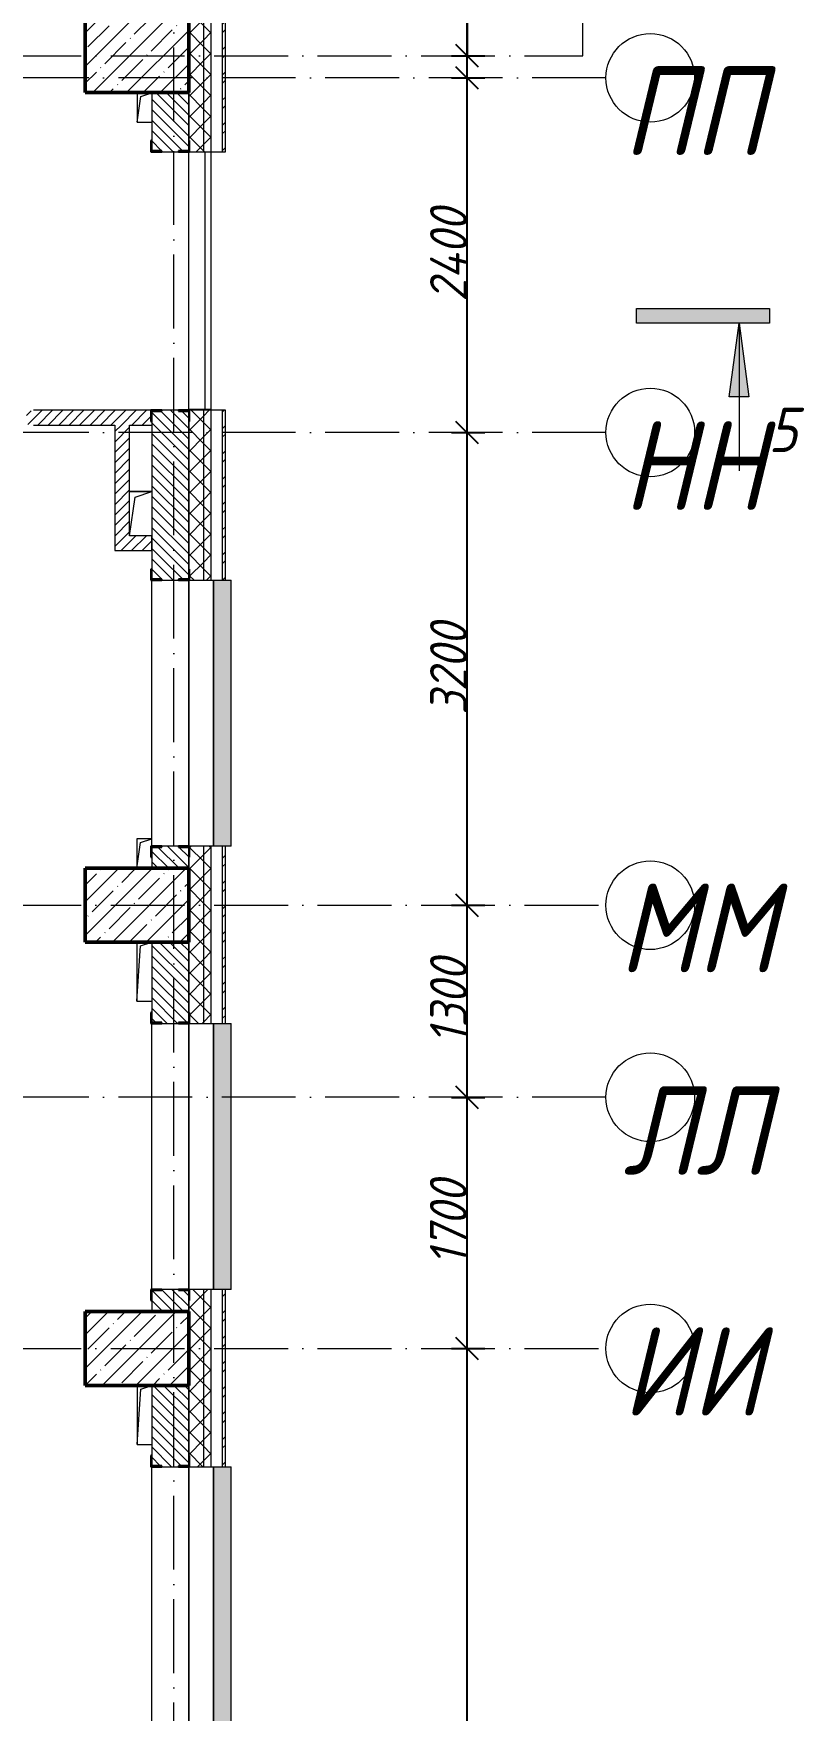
# Model space of a CAD drawing. Header units: millimetres. Extents: x -606178 to 312196, y -19338 to 632709.
# Drawn here: x -325631 to -320413, y 510725 to 522075 of the extents above; entities that cross this region are included whole.
import ezdxf

# ---------------------------------------------------------------- set-up
doc = ezdxf.new("R2010")
doc.units = ezdxf.units.MM
doc.linetypes.add('50_200_ШТРИХ_1Т_ш5_п1_п1_', pattern=[700, 500, -100, 0, -100])
for name, color, linetype, lineweight in [('A-____-____-DIMS', 7, 'Continuous', 9), ('A-FLOR-____-OTLN', 7, 'Continuous', 9), ('A-GENM-____-MCUT', 7, 'Continuous', 25), ('A-GENM-____-OTLN', 7, 'Continuous', 9), ('A-GENM-____-OTLN-1', 7, 'Continuous', 25), ('A-GLAZ-____-OTLN', 7, 'Continuous', 9), ('A-WALL-____-MCUT', 7, 'Continuous', 13), ('A-WALL-____-MCUT-1', 7, 'Continuous', 9), ('A-WALL-____-OTLN', 7, 'Continuous', 9), ('A-WALL-____-PATT-1', 7, 'Continuous', 9), ('A-WALL-FNSH-MCUT-1', 7, 'Continuous', 9), ('G-____-____-SYMB', 7, 'Continuous', 9), ('S-COLS-____-MCUT', 7, 'Continuous', 50), ('S-COLS-____-OTLN', 7, 'Continuous', 9), ('S-GRID-____-IDEN', 7, 'Continuous', 9), ('S-GRID-____-OTLN', 7, 'Continuous', 9), ('S-GRID-____-OTLN-1', 7, '50_200_ШТРИХ_1Т_ш5_п1_п1_', 9)]:
    doc.layers.add(name, color=color, linetype=linetype, lineweight=lineweight)
doc.layers.add('A-GLAZ-____-OTLN-1', color=7, linetype='Continuous', lineweight=9, true_color=0xc0c0c0)
doc.styles.add('ISOCPEUR_I_10', font='isocpeui.ttf', dxfattribs={"width": 0.9, "height": 180})
doc.styles.add('ISOCPEUR_I_9', font='isocpeui.ttf', dxfattribs={"width": 0.9, "height": 250})
doc.dimstyles.new('ISO-2_5_0_9К_БОЛЬШОЙ_ОСИ', dxfattribs={"dimscale": 304.8, "dimtxt": 248.995294, "dimasz": 0.492126, "dimexe": 0.393701, "dimexo": 0, "dimgap": 0, "dimtad": 1, "dimdec": 0, "dimzin": 0, "dimdsep": 46, "dimtxsty": 'ISOCPEUR_I_9', "dimblk1": 'OBLIQUE', "dimblk2": 'OBLIQUE', "dimsah": 1, "dimcen": 0.09, "dimdle": 0.393701, "dimazin": 0, "dimtfac": 1, "dimtdec": 4, "dimtix": 1, "dimtmove": 0, "dimatfit": 3, "dimfxl": 1, "dimtvp": 1, "dimtolj": 1, "dimtzin": 0, "dimarcsym": 2})
doc.dimstyles.new('ISO-2_5_0_9К_БОЛЬШОЙ_ОСИ_1', dxfattribs={"dimscale": 304.8, "dimtxt": 248.995294, "dimasz": 0.492126, "dimexe": 0.393701, "dimexo": 0, "dimgap": 0, "dimtad": 1, "dimdec": 0, "dimzin": 0, "dimdsep": 46, "dimtxsty": 'ISOCPEUR_I_9', "dimblk1": 'OBLIQUE', "dimblk2": 'OBLIQUE', "dimsah": 1, "dimcen": 0.09, "dimdle": 0.393701, "dimazin": 0, "dimtfac": 1, "dimtdec": 4, "dimtix": 1, "dimtmove": 1, "dimatfit": 3, "dimfxl": 1, "dimtvp": 1, "dimtolj": 1, "dimtzin": 0, "dimarcsym": 2})
pattern_1 = [(45, (-425830.77, 451794.26), (-35.35534, 35.35534), [])]
pattern_2 = [(135, (-425830.77, 451794.26), (-35.35534, -35.35534), [])]
pattern_3 = [(45, (-425830.77, 451794.26), (-70.71068, 70.71068), []), (135, (-425830.77, 451794.26), (-70.71068, -70.71068), [])]
pattern_4 = [(45, (-425830.77, 451794.26), (-85.53659, 85.53659), []), (45, (-425773.75, 451794.26), (-85.53659, 85.53659), [])]

# ---------------------------------------------------------------- blocks, each defined once
blk = doc.blocks.new('BSC_Колонна _Прямоугольная - 500х700-V121-АР1_План отверстий 1 этажа в осях 1-64_Ю-ЯЯ')
at = {"layer": 'S-COLS-____-OTLN'}
h = blk.add_hatch(dxfattribs=at)
h.set_pattern_fill('FP_132', color=256, style=0, pattern_type=2)
h.set_pattern_definition([(315, (-70131.04, 100900), (114.04925, 114.04925), []), (315, (-70131.04, 100785.95), (114.04925, 114.04925), [201.613, -40.323, 3.353, -36.97])])
h.paths.add_polyline_path([(-250, 168), (-250, -350), (250, -350), (250, 350), (-250, 350)], flags=0)
at = {"layer": 'S-COLS-____-MCUT'}
for p, q in [((250, 350), (-250, 350)), ((-250, 350), (-250, -350)), ((250, -350), (250, 350)), ((-250, -350), (250, -350))]:
    blk.add_line(p, q, dxfattribs=at)
blk = doc.blocks.new('BSC_Колонна _Прямоугольная - 500х700-V127-АР1_План отверстий 1 этажа в осях 1-64_Ю-ЯЯ')
at = {"layer": 'S-COLS-____-OTLN'}
h = blk.add_hatch(dxfattribs=at)
h.set_pattern_fill('FP_138', color=256, style=0, pattern_type=2)
h.set_pattern_definition([(315, (-64381.04, 100900), (114.04925, 114.04925), []), (315, (-64381.04, 100785.95), (114.04925, 114.04925), [201.613, -40.323, 3.353, -36.97])])
h.paths.add_polyline_path([(-250, 168), (-250, -350), (250, -350), (250, 350), (-250, 350)], flags=0)
at = {"layer": 'S-COLS-____-MCUT'}
for p, q in [((250, 350), (-250, 350)), ((-250, 350), (-250, -350)), ((250, -350), (250, 350)), ((-250, -350), (250, -350))]:
    blk.add_line(p, q, dxfattribs=at)
blk = doc.blocks.new('BSC_Колонна _Прямоугольная - 500х700-V131-АР1_План отверстий 1 этажа в осях 1-64_Ю-ЯЯ')
at = {"layer": 'S-COLS-____-OTLN'}
h = blk.add_hatch(dxfattribs=at)
h.set_pattern_fill('FP_142', color=256, style=0, pattern_type=2)
h.set_pattern_definition([(315, (-61381.04, 100900), (114.04925, 114.04925), []), (315, (-61381.04, 100785.95), (114.04925, 114.04925), [201.613, -40.323, 3.353, -36.97])])
h.paths.add_polyline_path([(-250, 168), (-250, -350), (250, -350), (250, 350), (-250, 350)], flags=0)
at = {"layer": 'S-COLS-____-MCUT'}
for p, q in [((250, 350), (-250, 350)), ((-250, 350), (-250, -350)), ((250, -350), (250, 350)), ((-250, -350), (250, -350))]:
    blk.add_line(p, q, dxfattribs=at)
blk = doc.blocks.new('Фахверк_СКБ_Уголок - 250_2700-27497298-АР1_План отверстий 1 этажа в осях 1-64_Ю-ЯЯ')
at = {"layer": 'A-GENM-____-MCUT'}
for p, q in [((200, 181), (125, 181)), ((125, 181), (125, 106)), ((131, 106), (131, 175)), ((131, 175), (200, 175)), ((200, 175), (200, 181)), ((125, 106), (131, 106)), ((131, -6), (125, -6)), ((125, -6), (125, -81)), ((125, -81), (200, -81)), ((131, -75), (131, -6)), ((200, -75), (131, -75)), ((200, -81), (200, -75))]:
    blk.add_line(p, q, dxfattribs=at)
blk = doc.blocks.new('Фахверк_СКБ_Уголок - 250_2700_1-27501432-АР1_План отверстий 1 этажа в осях 1-64_Ю-ЯЯ')
at = {"layer": 'A-GENM-____-MCUT'}
for p, q in [((200, 181), (125, 181)), ((125, 181), (125, 106)), ((131, 106), (131, 175)), ((131, 175), (200, 175)), ((200, 175), (200, 181)), ((125, 106), (131, 106)), ((131, -6), (125, -6)), ((125, -6), (125, -81)), ((125, -81), (200, -81)), ((131, -75), (131, -6)), ((200, -75), (131, -75)), ((200, -81), (200, -75))]:
    blk.add_line(p, q, dxfattribs=at)
blk = doc.blocks.new('AR_Отверстие прямоугольное _в плите_ - AR_Отверстие прямоугольное _в плите_-30423637-АР1_План отверстий 1 этажа в осях 1-64_Ю-ЯЯ')
at = {"layer": 'A-GENM-____-OTLN'}
for p, q in [((75, 150), (-75, 150)), ((-37, 113), (75, 150)), ((-75, -150), (-37, 113))]:
    blk.add_line(p, q, dxfattribs=at)
blk = doc.blocks.new('AR_Отверстие прямоугольное _в плите_ - AR_Отверстие прямоугольное _в плите_-30511973-АР1_План отверстий 1 этажа в осях 1-64_Ю-ЯЯ')
at = {"layer": 'A-GENM-____-OTLN'}
for p, q in [((-50, 200), (-50, -200)), ((-50, -200), (-25, 175)), ((-25, 175), (50, 200)), ((-50, -200), (50, -200))]:
    blk.add_line(p, q, dxfattribs=at)
blk = doc.blocks.new('AR_Отверстие прямоугольное _в плите_ - AR_Отверстие прямоугольное _в плите_-V211-АР1_План отверстий 1 этажа в осях 1-64_Ю-ЯЯ')
at = {"layer": 'A-GENM-____-OTLN'}
for p, q in [((-50, 200), (-50, -200)), ((-50, -200), (-25, 175)), ((-25, 175), (49, 200)), ((-50, -200), (49, -200))]:
    blk.add_line(p, q, dxfattribs=at)
blk = doc.blocks.new('AR_Отверстие прямоугольное _в плите_ - AR_Отверстие прямоугольное _в плите_-V217-АР1_План отверстий 1 этажа в осях 1-64_Ю-ЯЯ')
at = {"layer": 'A-GENM-____-OTLN'}
for p, q in [((49, 100), (-50, 100)), ((-50, 100), (-50, -100)), ((-50, -100), (-25, 75)), ((-25, 75), (49, 100)), ((-50, -100), (49, -100))]:
    blk.add_line(p, q, dxfattribs=at)
blk = doc.blocks.new('AR_Отверстие прямоугольное _в плите_ - AR_Отверстие прямоугольное _в плите_-V223-АР1_План отверстий 1 этажа в осях 1-64_Ю-ЯЯ')
at = {"layer": 'A-GENM-____-OTLN'}
for p, q in [((50, 100), (-50, 100)), ((-50, 100), (-50, -100)), ((-50, -100), (-25, 75)), ((-25, 75), (50, 100))]:
    blk.add_line(p, q, dxfattribs=at)
blk = doc.blocks.new('Отлив_СКБ - Отлив витража_120_НВФ-31885687-АР1_План отверстий 1 этажа в осях 1-64_Ю-ЯЯ')
at = {"layer": 'A-GLAZ-____-OTLN-1'}
for points in [[(0, -2), (1800, -2), (1800, 0), (0, 0)], [(877, -120), (1800, -120), (1800, -2), (0, -2), (0, -120)]]:
    blk.add_hatch(color=256, dxfattribs=at).paths.add_polyline_path(points, flags=0)
at = {"layer": 'A-GLAZ-____-OTLN'}
for p, q in [((0, 0), (1800, 0)), ((1800, -2), (0, -2)), ((0, -120), (0, -83)), ((1800, -83), (1800, -120)), ((0, -120), (1800, -120))]:
    blk.add_line(p, q, dxfattribs=at)
blk = doc.blocks.new('Ось сетки - Круг_Ø6_00__ISO-2_5_0_9K_-25732049-АР1_План отверстий 1 этажа в осях 1-64_Ю-ЯЯ')
at = {"layer": 'S-GRID-____-IDEN'}
blk.add_circle((0, 0), 3, dxfattribs=at)
blk = doc.blocks.new('Разрез - Концевая часть разреза-18266132-АР1_План отверстий 1 этажа в осях 1-64_Ю-ЯЯ')
at = {"layer": 'G-____-____-SYMB'}
for points in [[(0, 0.5), (0, -0.5), (-9, -0.5), (-9, 0.5)], [(-6.29, -5.5), (-7.61, -5.5), (-6.95, -0.5)]]:
    blk.add_hatch(color=256, dxfattribs=at).paths.add_polyline_path(points, flags=0)
for p, q in [((0, 0.5), (-9, 0.5)), ((-9, 0.5), (-9, -0.5)), ((0, -0.5), (0, 0.5)), ((-9, -0.5), (0, -0.5)), ((-6.95, -0.5), (-7.61, -5.5)), ((-6.95, -0.5), (-6.95, -10.5)), ((-6.29, -5.5), (-6.95, -0.5)), ((-7.61, -5.5), (-6.29, -5.5))]:
    blk.add_line(p, q, dxfattribs=at)
blk = doc.blocks.new('_Oblique')
at = {"color": 0, "linetype": 'ByBlock', "lineweight": -2}
blk.add_line((-0.5, -0.5), (0.5, 0.5), dxfattribs=at)
blk = doc.blocks.new('*D4399')
at = {"layer": 'A-____-____-DIMS', "color": 0, "lineweight": -2, "transparency": 16777216}
for p, q in [((-322697, 506955), (-322697, 513295)), ((-322803, 513175), (-322577, 513175)), ((-322803, 507075), (-322577, 507075))]:
    blk.add_line(p, q, dxfattribs=at)
at = {"layer": 'Defpoints', "color": 0, "transparency": 16777216}
for p in [(-322803, 513175), (-322697, 513175), (-322803, 507075)]:
    blk.add_point(p, dxfattribs=at)
at = {"layer": 'A-____-____-DIMS', "color": 0, "lineweight": -2, "transparency": 16777216, "xscale": 150, "yscale": 150, "zscale": 150}
for p, rotation in [((-322697, 513175), 90), ((-322697, 507075), 270)]:
    blk.add_blockref('_Oblique', p, dxfattribs=dict(at, rotation=rotation))
at = {"layer": 'A-____-____-DIMS', "color": 0, "transparency": 16777216, "insert": (-322822, 510125), "char_height": 250, "width": 701.02, "attachment_point": 5, "rotation": 90, "style": 'ISOCPEUR_I_9'}
blk.add_mtext('\\A1;6100', dxfattribs=at)
blk = doc.blocks.new('*D4400')
at = {"layer": 'A-____-____-DIMS', "color": 0, "lineweight": -2, "transparency": 16777216}
for p, q in [((-322697, 513055), (-322697, 514995)), ((-322803, 514875), (-322577, 514875)), ((-322803, 513175), (-322577, 513175))]:
    blk.add_line(p, q, dxfattribs=at)
at = {"layer": 'Defpoints', "color": 0, "transparency": 16777216}
for p in [(-322803, 514875), (-322697, 514875), (-322803, 513175)]:
    blk.add_point(p, dxfattribs=at)
at = {"layer": 'A-____-____-DIMS', "color": 0, "lineweight": -2, "transparency": 16777216, "xscale": 150, "yscale": 150, "zscale": 150}
for p, rotation in [((-322697, 514875), 90), ((-322697, 513175), 270)]:
    blk.add_blockref('_Oblique', p, dxfattribs=dict(at, rotation=rotation))
at = {"layer": 'A-____-____-DIMS', "color": 0, "transparency": 16777216, "insert": (-322823, 514025), "char_height": 250, "width": 701.02, "attachment_point": 5, "rotation": 90, "style": 'ISOCPEUR_I_9'}
blk.add_mtext('\\A1;1700', dxfattribs=at)
blk = doc.blocks.new('*D4401')
at = {"layer": 'A-____-____-DIMS', "color": 0, "lineweight": -2, "transparency": 16777216}
for p, q in [((-322697, 514755), (-322697, 516295)), ((-322803, 516175), (-322577, 516175)), ((-322803, 514875), (-322577, 514875))]:
    blk.add_line(p, q, dxfattribs=at)
at = {"layer": 'Defpoints', "color": 0, "transparency": 16777216}
for p in [(-322803, 516175), (-322697, 516175), (-322803, 514875)]:
    blk.add_point(p, dxfattribs=at)
at = {"layer": 'A-____-____-DIMS', "color": 0, "lineweight": -2, "transparency": 16777216, "xscale": 150, "yscale": 150, "zscale": 150}
for p, rotation in [((-322697, 516175), 90), ((-322697, 514875), 270)]:
    blk.add_blockref('_Oblique', p, dxfattribs=dict(at, rotation=rotation))
at = {"layer": 'A-____-____-DIMS', "color": 0, "transparency": 16777216, "insert": (-322822, 515525), "char_height": 250, "width": 701.02, "attachment_point": 5, "rotation": 90, "style": 'ISOCPEUR_I_9'}
blk.add_mtext('\\A1;1300', dxfattribs=at)
blk = doc.blocks.new('*D4402')
at = {"layer": 'A-____-____-DIMS', "color": 0, "lineweight": -2, "transparency": 16777216}
for p, q in [((-322697, 516055), (-322697, 519495)), ((-322803, 519375), (-322577, 519375)), ((-322803, 516175), (-322577, 516175))]:
    blk.add_line(p, q, dxfattribs=at)
at = {"layer": 'Defpoints', "color": 0, "transparency": 16777216}
for p in [(-322803, 519375), (-322697, 519375), (-322803, 516175)]:
    blk.add_point(p, dxfattribs=at)
at = {"layer": 'A-____-____-DIMS', "color": 0, "lineweight": -2, "transparency": 16777216, "xscale": 150, "yscale": 150, "zscale": 150}
for p, rotation in [((-322697, 519375), 90), ((-322697, 516175), 270)]:
    blk.add_blockref('_Oblique', p, dxfattribs=dict(at, rotation=rotation))
at = {"layer": 'A-____-____-DIMS', "color": 0, "transparency": 16777216, "insert": (-322822, 517775), "char_height": 250, "width": 758.48, "attachment_point": 5, "rotation": 90, "style": 'ISOCPEUR_I_9'}
blk.add_mtext('\\A1;3200', dxfattribs=at)
blk = doc.blocks.new('*D4403')
at = {"layer": 'A-____-____-DIMS', "color": 0, "lineweight": -2, "transparency": 16777216}
for p, q in [((-322697, 519255), (-322697, 521895)), ((-322803, 521775), (-322577, 521775)), ((-322803, 519375), (-322577, 519375))]:
    blk.add_line(p, q, dxfattribs=at)
at = {"layer": 'Defpoints', "color": 0, "transparency": 16777216}
for p in [(-322803, 521775), (-322697, 521775), (-322803, 519375)]:
    blk.add_point(p, dxfattribs=at)
at = {"layer": 'A-____-____-DIMS', "color": 0, "lineweight": -2, "transparency": 16777216, "xscale": 150, "yscale": 150, "zscale": 150}
for p, rotation in [((-322697, 521775), 90), ((-322697, 519375), 270)]:
    blk.add_blockref('_Oblique', p, dxfattribs=dict(at, rotation=rotation))
at = {"layer": 'A-____-____-DIMS', "color": 0, "transparency": 16777216, "insert": (-322822, 520575), "char_height": 250, "width": 781.46, "attachment_point": 5, "rotation": 90, "style": 'ISOCPEUR_I_9'}
blk.add_mtext('\\A1;2400', dxfattribs=at)
blk = doc.blocks.new('*D4404')
at = {"layer": 'A-____-____-DIMS', "color": 0, "lineweight": -2, "transparency": 16777216}
for p, q in [((-322847, 522279), (-322697, 522279)), ((-322697, 522279), (-322697, 521925)), ((-322697, 521655), (-322697, 522045)), ((-322803, 521925), (-322577, 521925)), ((-322803, 521775), (-322577, 521775))]:
    blk.add_line(p, q, dxfattribs=at)
at = {"layer": 'Defpoints', "color": 0, "transparency": 16777216}
for p in [(-322803, 521925), (-322697, 521925), (-322803, 521775)]:
    blk.add_point(p, dxfattribs=at)
at = {"layer": 'A-____-____-DIMS', "color": 0, "lineweight": -2, "transparency": 16777216, "xscale": 150, "yscale": 150, "zscale": 150}
for p, rotation in [((-322697, 521925), 90), ((-322697, 521775), 270)]:
    blk.add_blockref('_Oblique', p, dxfattribs=dict(at, rotation=rotation))
at = {"layer": 'A-____-____-DIMS', "color": 0, "transparency": 16777216, "insert": (-323208, 522190), "char_height": 250, "width": 511.4, "attachment_point": 1, "rotation": 90, "line_spacing_factor": 1.149209, "style": 'ISOCPEUR_I_9'}
blk.add_mtext('\\A1;150', dxfattribs=at)
blk = doc.blocks.new('*D4405')
at = {"layer": 'A-____-____-DIMS', "color": 0, "lineweight": -2, "transparency": 16777216}
for p, q in [((-322697, 521805), (-322697, 525395)), ((-322803, 525275), (-322577, 525275)), ((-322803, 521925), (-322577, 521925))]:
    blk.add_line(p, q, dxfattribs=at)
at = {"layer": 'Defpoints', "color": 0, "transparency": 16777216}
for p in [(-322803, 525275), (-322697, 525275), (-322803, 521925)]:
    blk.add_point(p, dxfattribs=at)
at = {"layer": 'A-____-____-DIMS', "color": 0, "lineweight": -2, "transparency": 16777216, "xscale": 150, "yscale": 150, "zscale": 150}
for p, rotation in [((-322697, 525275), 90), ((-322697, 521925), 270)]:
    blk.add_blockref('_Oblique', p, dxfattribs=dict(at, rotation=rotation))
at = {"layer": 'A-____-____-DIMS', "color": 0, "transparency": 16777216, "insert": (-322822, 523600), "char_height": 250, "width": 758.48, "attachment_point": 5, "rotation": 90, "style": 'ISOCPEUR_I_9'}
blk.add_mtext('\\A1;3350', dxfattribs=at)

msp = doc.modelspace()

# ---------------------------------------------------------------- hatches: boundary and pattern name
at = {"layer": 'A-WALL-____-PATT-1'}
h = msp.add_hatch(dxfattribs=at)
h.set_pattern_fill('FP_3', color=256, style=0, pattern_type=2)
h.set_pattern_definition(pattern_4)
h.paths.add_polyline_path([(-324330.7712, 521275.3011), (-324330.7712, 522525.3011), (-324350.7712, 522525.3011), (-324350.7712, 521275.3011)], flags=0)
h.paths.add_polyline_path([(-324350.7712, 524325.3011), (-324330.7712, 524325.3011), (-324330.7712, 525525.3011), (-324350.7712, 525525.3011), (-324350.7712, 525162.9682)], flags=0)
h.paths.add_polyline_path([(-324350.7712, 527325.3011), (-324330.7712, 527325.3011), (-324330.7712, 528525.3011), (-324350.7712, 528525.3011), (-324350.7712, 528391.9384)], flags=0)
h.paths.add_polyline_path([(-324350.7712, 530325.3011), (-324330.7712, 530325.3011), (-324330.7712, 537705.3011), (-324350.7712, 537705.3011), (-324350.7712, 530813.6661)], flags=0)
h = msp.add_hatch(dxfattribs=at)
h.set_pattern_fill('FP_1', color=256, style=0, pattern_type=2)
h.set_pattern_definition(pattern_3)
h.paths.add_polyline_path([(-324480.7712, 498610.3011), (-324480.7712, 498875.3011), (-324580.7712, 498875.3011), (-324580.7712, 498610.3011)], flags=0)
h.paths.add_polyline_path([(-324480.7712, 500975.3011), (-324480.7712, 501575.3011), (-324580.7712, 501575.3011), (-324580.7712, 500975.3011)], flags=0)
h.paths.add_polyline_path([(-324480.7712, 502975.3011), (-324480.7712, 507575.3011), (-324574.7712, 507575.3011), (-324574.7712, 507500.3011), (-324580.7712, 507500.3011), (-324580.7712, 502975.3011)], flags=0)
h.paths.add_polyline_path([(-324480.7712, 509375.3011), (-324480.7712, 510575.3011), (-324574.7712, 510575.3011), (-324574.7712, 510500.3011), (-324580.7712, 510500.3011), (-324580.7712, 509450.3011), (-324574.7712, 509450.3011), (-324574.7712, 509375.3011)], flags=0)
h.paths.add_polyline_path([(-324480.7712, 512375.3011), (-324480.7712, 513575.3011), (-324574.7712, 513575.3011), (-324574.7712, 513500.3011), (-324580.7712, 513500.3011), (-324580.7712, 512450.3011), (-324574.7712, 512450.3011), (-324574.7712, 512375.3011)], flags=0)
h.paths.add_polyline_path([(-324574.7712, 515375.3011), (-324480.7712, 515375.3011), (-324480.7712, 516575.3011), (-324574.7712, 516575.3011), (-324574.7712, 516500.3011), (-324580.7712, 516500.3011), (-324580.7712, 515450.3011), (-324574.7712, 515450.3011), (-324574.7712, 515381.3011)], flags=0)
h.paths.add_polyline_path([(-324480.7712, 518375.3011), (-324480.7712, 519525.3011), (-324574.7712, 519525.3011), (-324574.7712, 519450.3011), (-324580.7712, 519450.3011), (-324580.7712, 518450.3011), (-324574.7712, 518450.3011), (-324574.7712, 518375.3011)], flags=0)
h.paths.add_polyline_path([(-324574.7712, 521275.3011), (-324480.7712, 521275.3011), (-324480.7712, 522525.3011), (-324574.7712, 522525.3011), (-324574.7712, 522450.3011), (-324580.7712, 522450.3011), (-324580.7712, 521350.3011), (-324574.7712, 521350.3011), (-324574.7712, 521281.3011)], flags=0)
h.paths.add_polyline_path([(-324574.7712, 524325.3011), (-324480.7712, 524325.3011), (-324480.7712, 525525.3011), (-324580.7712, 525525.3011), (-324580.7712, 524400.3011), (-324574.7712, 524400.3011), (-324574.7712, 524331.3011)], flags=0)
h.paths.add_polyline_path([(-324574.7712, 527325.3011), (-324480.7712, 527325.3011), (-324480.7712, 528525.3011), (-324574.7712, 528525.3011), (-324574.7712, 528450.3011), (-324580.7712, 528450.3011), (-324580.7712, 527400.3011), (-324574.7712, 527400.3011), (-324574.7712, 527331.3011)], flags=0)
h.paths.add_polyline_path([(-324480.7712, 530325.3011), (-324480.7712, 537575.3011), (-324580.7712, 537575.3011), (-324580.7712, 530400.3011), (-324574.7712, 530400.3011), (-324574.7712, 530325.3011)], flags=0)
h = msp.add_hatch(dxfattribs=at)
h.set_pattern_fill('FP_1', color=256, style=0, pattern_type=2)
h.set_pattern_definition(pattern_3)
h.paths.add_polyline_path([(-324430.7712, 498610.3011), (-324430.7712, 498875.3011), (-324480.7712, 498875.3011), (-324480.7712, 498610.3011)], flags=0)
h.paths.add_polyline_path([(-324430.7712, 500975.3011), (-324430.7712, 501575.3011), (-324480.7712, 501575.3011), (-324480.7712, 500975.3011)], flags=0)
h.paths.add_polyline_path([(-324480.7712, 502975.3011), (-324430.7712, 502975.3011), (-324430.7712, 507575.3011), (-324480.7712, 507575.3011), (-324480.7712, 505789.1468)], flags=0)
h.paths.add_polyline_path([(-324480.7712, 509375.3011), (-324430.7712, 509375.3011), (-324430.7712, 510575.3011), (-324480.7712, 510575.3011), (-324480.7712, 509825.3596)], flags=0)
h.paths.add_polyline_path([(-324430.7712, 512375.3011), (-324430.7712, 513575.3011), (-324480.7712, 513575.3011), (-324480.7712, 512375.3011)], flags=0)
h.paths.add_polyline_path([(-324430.7712, 515375.3011), (-324430.7712, 516575.3011), (-324480.7712, 516575.3011), (-324480.7712, 515375.3011)], flags=0)
h.paths.add_polyline_path([(-324480.7712, 518375.3011), (-324430.7712, 518375.3011), (-324430.7712, 519525.3011), (-324480.7712, 519525.3011), (-324480.7712, 518705.0277)], flags=0)
h.paths.add_polyline_path([(-324430.7712, 521275.3011), (-324430.7712, 522525.3011), (-324480.7712, 522525.3011), (-324480.7712, 521275.3011)], flags=0)
h.paths.add_polyline_path([(-324430.7712, 524325.3011), (-324430.7712, 525525.3011), (-324480.7712, 525525.3011), (-324480.7712, 524325.3011)], flags=0)
h.paths.add_polyline_path([(-324480.7712, 527325.3011), (-324430.7712, 527325.3011), (-324430.7712, 528525.3011), (-324480.7712, 528525.3011), (-324480.7712, 528391.9384)], flags=0)
h.paths.add_polyline_path([(-324480.7712, 530325.3011), (-324430.7712, 530325.3011), (-324430.7712, 537625.3011), (-324480.7712, 537625.3011), (-324480.7712, 530813.6661)], flags=0)
h = msp.add_hatch(dxfattribs=at)
h.set_pattern_fill('FP_6', color=256, style=0, pattern_type=2)
h.set_pattern_definition(pattern_2)
h.paths.add_polyline_path([(-324761.7712, 521275.3011), (-324649.7712, 521275.3011), (-324649.7712, 521281.3011), (-324580.7712, 521281.3011), (-324580.7712, 521675.3011), (-324830.7712, 521675.3011), (-324830.7712, 521281.3011), (-324761.7712, 521281.3011)], flags=0)
h = msp.add_hatch(dxfattribs=at)
h.set_pattern_fill('FP_5', color=256, style=0, pattern_type=2)
h.set_pattern_definition(pattern_1)
h.paths.add_polyline_path([(-325630.7712, 519425.3011), (-324830.7712, 519425.3011), (-324830.7712, 519450.3011), (-324836.7712, 519450.3011), (-324836.7712, 519525.3011), (-325630.7712, 519525.3011), (-325630.7712, 519522.3011), (-325677.7712, 519522.3011), (-325677.7712, 519428.3011), (-325630.7712, 519428.3011)], flags=0)
h.paths.add_polyline_path([(-326830.7712, 519425.3011), (-326830.7712, 519428.3011), (-326783.7712, 519428.3011), (-326783.7712, 519522.3011), (-326830.7712, 519522.3011), (-326830.7712, 519525.3011), (-326880.7712, 519525.3011), (-326880.7712, 519522.3011), (-326927.7712, 519522.3011), (-326927.7712, 519428.3011), (-326880.7712, 519428.3011), (-326880.7712, 519425.3011), (-326866.1425, 519425.3011)], flags=0)
h.paths.add_polyline_path([(-327330.7712, 519425.3011), (-327330.7712, 519525.3011), (-327980.7712, 519525.3011), (-327980.7712, 519522.3011), (-328027.7712, 519522.3011), (-328027.7712, 519428.3011), (-327980.7712, 519428.3011), (-327980.7712, 519425.3011)], flags=0)
h.paths.add_polyline_path([(-329280.7712, 519425.3011), (-329280.7712, 519428.3011), (-329233.7712, 519428.3011), (-329233.7712, 519522.3011), (-329280.7712, 519522.3011), (-329280.7712, 519525.3011), (-329580.7712, 519525.3011), (-329580.7712, 519522.3011), (-329627.7712, 519522.3011), (-329627.7712, 519428.3011), (-329580.7712, 519428.3011), (-329580.7712, 519425.3011), (-329380.7712, 519425.3011)], flags=0)
h.paths.add_polyline_path([(-330880.7712, 519425.3011), (-330880.7712, 519428.3011), (-330833.7712, 519428.3011), (-330833.7712, 519522.3011), (-330880.7712, 519522.3011), (-330880.7712, 519525.3011), (-330980.7712, 519525.3011), (-330980.7712, 519425.3011)], flags=0)
h = msp.add_hatch(dxfattribs=at)
h.set_pattern_fill('FP_6', color=256, style=0, pattern_type=2)
h.set_pattern_definition(pattern_2)
h.paths.add_polyline_path([(-324830.7712, 518515.3011), (-324580.7712, 518515.3011), (-324580.7712, 519519.3011), (-324649.7712, 519519.3011), (-324649.7712, 519525.3011), (-324761.7712, 519525.3011), (-324761.7712, 519519.3011), (-324830.7712, 519519.3011), (-324830.7712, 518705.0277)], flags=0)
h = msp.add_hatch(dxfattribs=at)
h.set_pattern_fill('FP_3', color=256, style=0, pattern_type=2)
h.set_pattern_definition(pattern_4)
h.paths.add_polyline_path([(-324330.7712, 498610.3011), (-324330.7712, 498875.3011), (-324350.7712, 498875.3011), (-324350.7712, 498610.3011)], flags=0)
h.paths.add_polyline_path([(-324330.7712, 500975.3011), (-324330.7712, 501575.3011), (-324350.7712, 501575.3011), (-324350.7712, 500975.3011)], flags=0)
h.paths.add_polyline_path([(-324330.7712, 502975.3011), (-324330.7712, 507575.3011), (-324350.7712, 507575.3011), (-324350.7712, 502975.3011)], flags=0)
h.paths.add_polyline_path([(-324350.7712, 509375.3011), (-324330.7712, 509375.3011), (-324330.7712, 510576.8011), (-324350.7712, 510576.8011), (-324350.7712, 509825.3596)], flags=0)
h.paths.add_polyline_path([(-324330.7712, 512375.3011), (-324330.7712, 513575.3011), (-324350.7712, 513575.3011), (-324350.7712, 512375.3011)], flags=0)
h.paths.add_polyline_path([(-324330.7712, 515375.3011), (-324330.7712, 516575.3011), (-324350.7712, 516575.3011), (-324350.7712, 515375.3011)], flags=0)
h.paths.add_polyline_path([(-324330.7712, 518375.3011), (-324330.7712, 519525.3011), (-324350.7712, 519525.3011), (-324350.7712, 518375.3011)], flags=0)
h = msp.add_hatch(dxfattribs=at)
h.set_pattern_fill('FP_5', color=256, style=0, pattern_type=2)
h.set_pattern_definition(pattern_1)
h.paths.add_polyline_path([(-324980.7712, 518575.3011), (-324980.7712, 519425.3011), (-325080.7712, 519425.3011), (-325080.7712, 518575.3011)], flags=0)
h = msp.add_hatch(dxfattribs=at)
h.set_pattern_fill('FP_5', color=256, style=0, pattern_type=2)
h.set_pattern_definition(pattern_1)
h.paths.add_polyline_path([(-324830.7712, 518575.3011), (-324830.7712, 518675.3011), (-324980.7712, 518675.3011), (-324980.7712, 518575.3011)], flags=0)
h = msp.add_hatch(dxfattribs=at)
h.set_pattern_fill('FP_6', color=256, style=0, pattern_type=2)
h.set_pattern_definition(pattern_2)
h.paths.add_polyline_path([(-324580.7712, 516425.3011), (-324580.7712, 516569.3011), (-324649.7712, 516569.3011), (-324649.7712, 516575.3011), (-324761.7712, 516575.3011), (-324761.7712, 516569.3011), (-324830.7712, 516569.3011), (-324830.7712, 516425.3011), (-324649.7712, 516425.3011)], flags=0)
h.paths.add_polyline_path([(-324649.7712, 518375.3011), (-324649.7712, 518381.3011), (-324580.7712, 518381.3011), (-324580.7712, 518515.3011), (-324830.7712, 518515.3011), (-324830.7712, 518381.3011), (-324761.7712, 518381.3011), (-324761.7712, 518375.3011)], flags=0)
h = msp.add_hatch(dxfattribs=at)
h.set_pattern_fill('FP_6', color=256, style=0, pattern_type=2)
h.set_pattern_definition(pattern_2)
h.paths.add_polyline_path([(-324649.7712, 513425.3011), (-324580.7712, 513425.3011), (-324580.7712, 513569.3011), (-324649.7712, 513569.3011), (-324649.7712, 513575.3011), (-324761.7712, 513575.3011), (-324761.7712, 513569.3011), (-324830.7712, 513569.3011), (-324830.7712, 513425.3011)], flags=0)
h.paths.add_polyline_path([(-324761.7712, 515375.3011), (-324649.7712, 515375.3011), (-324649.7712, 515381.3011), (-324580.7712, 515381.3011), (-324580.7712, 515925.3011), (-324830.7712, 515925.3011), (-324830.7712, 515381.3011), (-324761.7712, 515381.3011)], flags=0)
h = msp.add_hatch(dxfattribs=at)
h.set_pattern_fill('FP_6', color=256, style=0, pattern_type=2)
h.set_pattern_definition(pattern_2)
h.paths.add_polyline_path([(-324830.7712, 507475.3011), (-324580.7712, 507475.3011), (-324580.7712, 507569.3011), (-324649.7712, 507569.3011), (-324649.7712, 507575.3011), (-324761.7712, 507575.3011), (-324761.7712, 507569.3011), (-324830.7712, 507569.3011), (-324830.7712, 507500.3011)], flags=0)
h.paths.add_polyline_path([(-324649.7712, 509375.3011), (-324649.7712, 509381.3011), (-324580.7712, 509381.3011), (-324580.7712, 510569.3011), (-324649.7712, 510569.3011), (-324649.7712, 510575.3011), (-324761.7712, 510575.3011), (-324761.7712, 510569.3011), (-324830.7712, 510569.3011), (-324830.7712, 509381.3011), (-324761.7712, 509381.3011), (-324761.7712, 509375.3011)], flags=0)
h.paths.add_polyline_path([(-324649.7712, 512375.3011), (-324649.7712, 512381.3011), (-324580.7712, 512381.3011), (-324580.7712, 512925.3011), (-324830.7712, 512925.3011), (-324830.7712, 512381.3011), (-324761.7712, 512381.3011), (-324761.7712, 512375.3011), (-324656.7667, 512375.3011)], flags=0)

# ---------------------------------------------------------------- linework, layer by layer
at = {"layer": 'A-FLOR-____-OTLN'}
msp.add_line((-324980.7712, 518975.3011), (-324830.7712, 518975.3011), dxfattribs=at)
at = {"layer": 'A-WALL-____-MCUT'}
for p, q in [((-324350.7712, 521275.3011), (-324350.7712, 522525.3011)), ((-324830.7712, 521675.3011), (-324830.7712, 521350.3011)), ((-324761.7712, 521275.3011), (-324649.7712, 521275.3011)), ((-324574.7712, 521275.3011), (-324350.7712, 521275.3011)), ((-324649.7712, 519525.3011), (-324761.7712, 519525.3011)), ((-324350.7712, 519525.3011), (-324574.7712, 519525.3011)), ((-324350.7712, 518375.3011), (-324350.7712, 519525.3011)), ((-324830.7712, 519450.3011), (-324830.7712, 518450.3011)), ((-324580.7712, 518515.3011), (-324580.7712, 519450.3011)), ((-324580.7712, 519450.3011), (-324580.7712, 518515.3011)), ((-324761.7712, 518375.3011), (-324649.7712, 518375.3011)), ((-324574.7712, 518375.3011), (-324350.7712, 518375.3011)), ((-324649.7712, 516575.3011), (-324761.7712, 516575.3011)), ((-324350.7712, 516575.3011), (-324574.7712, 516575.3011)), ((-324350.7712, 515375.3011), (-324350.7712, 516575.3011)), ((-324830.7712, 516500.3011), (-324830.7712, 516425.3011)), ((-324830.7712, 515925.3011), (-324830.7712, 515450.3011)), ((-324761.7712, 515375.3011), (-324649.7712, 515375.3011)), ((-324574.7712, 515375.3011), (-324350.7712, 515375.3011)), ((-324830.7712, 513500.3011), (-324830.7712, 513425.3011)), ((-324649.7712, 513575.3011), (-324761.7712, 513575.3011)), ((-324350.7712, 513575.3011), (-324574.7712, 513575.3011)), ((-324350.7712, 512375.3011), (-324350.7712, 513575.3011)), ((-324830.7712, 512925.3011), (-324830.7712, 512450.3011)), ((-324761.7712, 512375.3011), (-324649.7712, 512375.3011)), ((-324574.7712, 512375.3011), (-324350.7712, 512375.3011))]:
    msp.add_line(p, q, dxfattribs=at)
at = {"layer": 'A-WALL-____-MCUT-1'}
for p, q in [((-324480.7712, 522525.3011), (-324480.7712, 521275.3011)), ((-324430.7712, 522525.3011), (-324430.7712, 521275.3011)), ((-324580.7712, 521350.3011), (-324580.7712, 521675.3011)), ((-324580.7712, 521675.3011), (-324580.7712, 521350.3011)), ((-324480.7712, 519525.3011), (-324480.7712, 518375.3011)), ((-324430.7712, 519525.3011), (-324430.7712, 518375.3011)), ((-324580.7712, 518450.3011), (-324580.7712, 518515.3011)), ((-324580.7712, 518515.3011), (-324580.7712, 518450.3011)), ((-324480.7712, 516575.3011), (-324480.7712, 515375.3011)), ((-324430.7712, 516575.3011), (-324430.7712, 515375.3011)), ((-324580.7712, 516425.3011), (-324580.7712, 516500.3011)), ((-324580.7712, 516500.3011), (-324580.7712, 516425.3011)), ((-324580.7712, 515450.3011), (-324580.7712, 515925.3011)), ((-324580.7712, 515925.3011), (-324580.7712, 515450.3011)), ((-324580.7712, 513425.3011), (-324580.7712, 513500.3011)), ((-324580.7712, 513500.3011), (-324580.7712, 513425.3011)), ((-324480.7712, 513575.3011), (-324480.7712, 512375.3011)), ((-324430.7712, 513575.3011), (-324430.7712, 512375.3011)), ((-324580.7712, 512450.3011), (-324580.7712, 512925.3011)), ((-324580.7712, 512925.3011), (-324580.7712, 512450.3011))]:
    msp.add_line(p, q, dxfattribs=at)
at = {"layer": 'A-WALL-____-OTLN'}
for p, q in [((-324580.7712, 519525.3011), (-324580.7712, 521275.3011)), ((-324470.7712, 521275.3011), (-324470.7712, 519525.3011)), ((-324430.7712, 521275.3011), (-324430.7712, 519533.7088)), ((-324580.7712, 519533.7088), (-324430.7712, 519533.7088)), ((-324830.7712, 516575.3011), (-324830.7712, 518375.3011)), ((-324580.7712, 518375.3011), (-324580.7712, 516575.3011)), ((-324580.7712, 516575.3011), (-324580.7712, 518375.3011)), ((-324830.7712, 513575.3011), (-324830.7712, 515375.3011)), ((-324580.7712, 515375.3011), (-324580.7712, 513575.3011)), ((-324580.7712, 513575.3011), (-324580.7712, 515375.3011)), ((-324830.7712, 510575.3011), (-324830.7712, 512375.3011)), ((-324580.7712, 512375.3011), (-324580.7712, 510575.3011)), ((-324580.7712, 510575.3011), (-324580.7712, 512375.3011))]:
    msp.add_line(p, q, dxfattribs=at)
at = {"layer": 'A-WALL-FNSH-MCUT-1'}
for p, q in [((-324330.7712, 521275.3011), (-324330.7712, 522525.3011)), ((-324350.7712, 521275.3011), (-324330.7712, 521275.3011)), ((-324836.7712, 519525.3011), (-325630.7712, 519525.3011)), ((-324330.7712, 519525.3011), (-324350.7712, 519525.3011)), ((-324330.7712, 518375.3011), (-324330.7712, 519525.3011)), ((-325630.7712, 519425.3011), (-325080.7712, 519425.3011)), ((-325080.7712, 519425.3011), (-325080.7712, 518575.3011)), ((-324980.7712, 519425.3011), (-324830.7712, 519425.3011)), ((-324980.7712, 518675.3011), (-324980.7712, 519425.3011)), ((-324830.7712, 518675.3011), (-324980.7712, 518675.3011)), ((-324830.7712, 518575.3011), (-324830.7712, 518675.3011)), ((-325080.7712, 518575.3011), (-324830.7712, 518575.3011)), ((-324350.7712, 518375.3011), (-324330.7712, 518375.3011)), ((-324330.7712, 516575.3011), (-324350.7712, 516575.3011)), ((-324330.7712, 515375.3011), (-324330.7712, 516575.3011)), ((-324350.7712, 515375.3011), (-324330.7712, 515375.3011)), ((-324330.7712, 513575.3011), (-324350.7712, 513575.3011)), ((-324330.7712, 512375.3011), (-324330.7712, 513575.3011)), ((-324350.7712, 512375.3011), (-324330.7712, 512375.3011))]:
    msp.add_line(p, q, dxfattribs=at)
at = {"layer": 'S-GRID-____-OTLN'}
msp.add_line((-321913.0661, 521925.3011), (-321913.0661, 522590.4503), dxfattribs=at)
at = {"layer": 'S-GRID-____-OTLN-1'}
for p, q in [((-324680.7712, 491375.8881), (-324680.7712, 542687.1106)), ((-332809.5068, 521925.3011), (-321913.0661, 521925.3011)), ((-321756.3646, 521775.3011), (-376588.7535, 521775.3011)), ((-321756.3646, 519375.3011), (-430499.5414, 519375.3011)), ((-332809.5068, 516175.3011), (-321756.3646, 516175.3011)), ((-321756.3646, 514875.3011), (-430499.5414, 514875.3011)), ((-332809.5068, 513175.3011), (-321756.3646, 513175.3011))]:
    msp.add_line(p, q, dxfattribs=at)

# ---------------------------------------------------------------- block references
at = {"layer": 'A-GENM-____-OTLN'}
for name, p in [('AR_Отверстие прямоугольное _в плите_ - AR_Отверстие прямоугольное _в плите_-V217-АР1_План отверстий 1 этажа в осях 1-64_Ю-ЯЯ', (-324879.5719, 521574.6205)), ('AR_Отверстие прямоугольное _в плите_ - AR_Отверстие прямоугольное _в плите_-30423637-АР1_План отверстий 1 этажа в осях 1-64_Ю-ЯЯ', (-324905.7712, 518825.3011)), ('AR_Отверстие прямоугольное _в плите_ - AR_Отверстие прямоугольное _в плите_-V223-АР1_План отверстий 1 этажа в осях 1-64_Ю-ЯЯ', (-324880.7712, 516525.3011)), ('AR_Отверстие прямоугольное _в плите_ - AR_Отверстие прямоугольное _в плите_-30511973-АР1_План отверстий 1 этажа в осях 1-64_Ю-ЯЯ', (-324880.7712, 515725.3011)), ('AR_Отверстие прямоугольное _в плите_ - AR_Отверстие прямоугольное _в плите_-V211-АР1_План отверстий 1 этажа в осях 1-64_Ю-ЯЯ', (-324879.4545, 512725.3011))]:
    msp.add_blockref(name, p, dxfattribs=at)
at = {"layer": 'A-GENM-____-OTLN-1'}
for name, p, rotation in [('Фахверк_СКБ_Уголок - 250_2700-27497298-АР1_План отверстий 1 этажа в осях 1-64_Ю-ЯЯ', (-324655.7712, 521150.3011), 89.99999999999994), ('Фахверк_СКБ_Уголок - 250_2700-27497298-АР1_План отверстий 1 этажа в осях 1-64_Ю-ЯЯ', (-324755.7712, 519650.3011), 270), ('Фахверк_СКБ_Уголок - 250_2700-27497298-АР1_План отверстий 1 этажа в осях 1-64_Ю-ЯЯ', (-324655.7712, 518250.3011), 90), ('Фахверк_СКБ_Уголок - 250_2700_1-27501432-АР1_План отверстий 1 этажа в осях 1-64_Ю-ЯЯ', (-324755.7712, 516700.3011), 270), ('Фахверк_СКБ_Уголок - 250_2700-27497298-АР1_План отверстий 1 этажа в осях 1-64_Ю-ЯЯ', (-324655.7712, 515250.3011), 90), ('Фахверк_СКБ_Уголок - 250_2700_1-27501432-АР1_План отверстий 1 этажа в осях 1-64_Ю-ЯЯ', (-324755.7712, 513700.3011), 270), ('Фахверк_СКБ_Уголок - 250_2700-27497298-АР1_План отверстий 1 этажа в осях 1-64_Ю-ЯЯ', (-324655.7712, 512250.3011), 90)]:
    msp.add_blockref(name, p, dxfattribs=dict(at, rotation=rotation))
at = {"layer": 'A-GLAZ-____-OTLN', "rotation": 90}
for p in [(-324413.7712, 516575.3011), (-324413.7712, 513575.3011), (-324413.7712, 510575.3011)]:
    msp.add_blockref('Отлив_СКБ - Отлив витража_120_НВФ-31885687-АР1_План отверстий 1 этажа в осях 1-64_Ю-ЯЯ', p, dxfattribs=at)
at = {"layer": 'G-____-____-SYMB', "extrusion": (0, 0, -1), "xscale": 99.99999999999993, "yscale": 99.99999999999993, "zscale": 99.99999999999993}
msp.add_blockref('Разрез - Концевая часть разреза-18266132-АР1_План отверстий 1 этажа в осях 1-64_Ю-ЯЯ', (321550.5384, 520165.3011), dxfattribs=at)
at = {"layer": 'S-COLS-____-OTLN', "rotation": 89.9999999999999}
for name, p in [('BSC_Колонна _Прямоугольная - 500х700-V121-АР1_План отверстий 1 этажа в осях 1-64_Ю-ЯЯ', (-324930.7712, 521925.3011)), ('BSC_Колонна _Прямоугольная - 500х700-V127-АР1_План отверстий 1 этажа в осях 1-64_Ю-ЯЯ', (-324930.7712, 516175.3011)), ('BSC_Колонна _Прямоугольная - 500х700-V131-АР1_План отверстий 1 этажа в осях 1-64_Ю-ЯЯ', (-324930.7712, 513175.3011))]:
    msp.add_blockref(name, p, dxfattribs=at)
at = {"layer": 'S-GRID-____-IDEN', "xscale": 99.99999999999993, "yscale": 99.99999999999993, "zscale": 99.99999999999993}
for p, rotation in [((-321456.3646, 521775.3011), 89.9999999999998), ((-321456.3646, 519375.3011), 89.9999999999998), ((-321456.3646, 516175.3011), 269.9999999999995), ((-321456.3646, 514875.3011), 89.9999999999998), ((-321456.3646, 513175.3011), 269.9999999999995)]:
    msp.add_blockref('Ось сетки - Круг_Ø6_00__ISO-2_5_0_9K_-25732049-АР1_План отверстий 1 этажа в осях 1-64_Ю-ЯЯ', p, dxfattribs=dict(at, rotation=rotation))

# ---------------------------------------------------------------- texts
at = {"layer": 'G-____-____-SYMB', "insert": (-320656.8972, 519543.0243), "char_height": 300, "width": 256.54, "attachment_point": 1, "style": 'ISOCPEUR_I_10'}
msp.add_mtext('\\fISOCPEUR|b0|i1|c204|p34|;5', dxfattribs=at)
at = {"layer": 'S-GRID-____-IDEN', "char_height": 600, "attachment_point": 1, "style": 'ISOCPEUR_I_9'}
for s, insert, width in [('ПП', (-321641.4351, 521851.377), 447.341625), ('НН', (-321641.4351, 519451.377), 447.341625), ('ММ', (-321670.4441, 516321.9336), 505.063125), ('ЛЛ', (-321641.4351, 514951.377), 447.341625), ('ИИ', (-321646.5941, 513321.9336), 447.341625)]:
    msp.add_mtext(s, dxfattribs=dict(at, insert=insert, width=width))

# ---------------------------------------------------------------- dimensions: what is measured, and where the dimension line sits
at = {"layer": 'A-____-____-DIMS'}
for base, p1, p2, override, picture, middle in [((-322696.5297, 525275.3011), (-322802.5957, 521925.3011), (-322802.5957, 525275.3011), {"dimpost": '<>', "dimfxl": 3350}, '*D4405', (-322821.5297, 523600.3011)), ((-322696.5297, 521775.3011), (-322802.5957, 519375.3011), (-322802.5957, 521775.3011), {"dimpost": '<>', "dimfxl": 2400}, '*D4403', (-322821.5297, 520575.3011)), ((-322696.5297, 519375.3011), (-322802.5957, 516175.3011), (-322802.5957, 519375.3011), {"dimpost": '<>', "dimfxl": 3200}, '*D4402', (-322821.5297, 517775.3011)), ((-322696.5297, 516175.3011), (-322802.5957, 514875.3011), (-322802.5957, 516175.3011), {"dimpost": '<>', "dimfxl": 1300}, '*D4401', (-322821.5297, 515525.3011)), ((-322696.5297, 514875.3011), (-322802.5957, 513175.3011), (-322802.5957, 514875.3011), {"dimpost": '<>', "dimfxl": 1700}, '*D4400', (-322823.1396, 514025.3011)), ((-322696.5297, 513175.3011), (-322802.5957, 507075.3011), (-322802.5957, 513175.3011), {"dimpost": '<>', "dimfxl": 6100}, '*D4399', (-322821.5297, 510125.3011))]:
    dim = msp.add_linear_dim(base=base, p1=p1, p2=p2, angle=90, dimstyle='ISO-2_5_0_9К_БОЛЬШОЙ_ОСИ', override=override, dxfattribs=at)
    dim.commit()
    dim.dimension.update_dxf_attribs({"geometry": picture, "text_midpoint": middle})
dim = msp.add_linear_dim(base=(-322696.5297, 521925.3011), p1=(-322802.5957, 521775.3011), p2=(-322802.5957, 521925.3011), angle=90, dimstyle='ISO-2_5_0_9К_БОЛЬШОЙ_ОСИ_1', override={"dimpost": '<>', "dimfxl": 150}, dxfattribs=at)
dim.commit()
dim.dimension.update_dxf_attribs({"geometry": '*D4404', "text_midpoint": (-322856.477, 522279.0319), "dimtype": 160, "text_rotation": 90})

doc.saveas('drawing.dxf')
